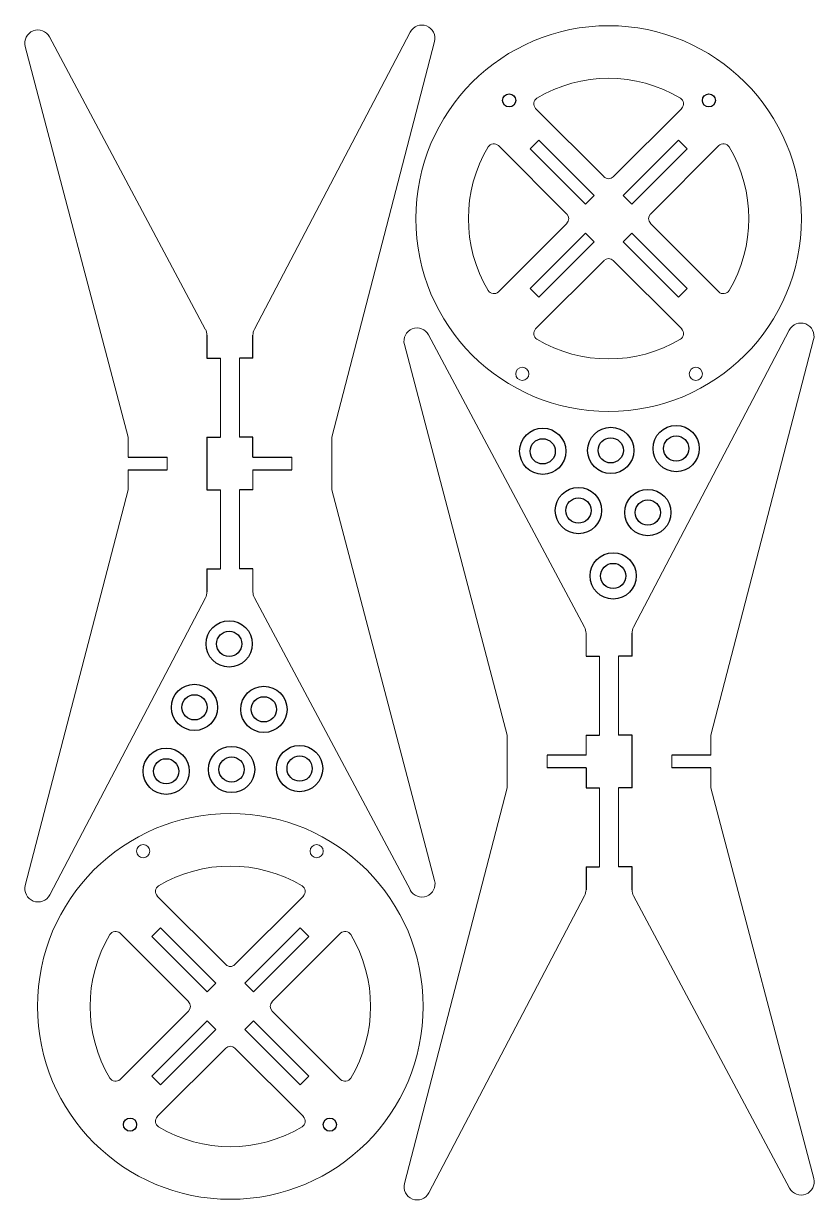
# Model space of a CAD drawing. Header units: inches. Extents: x 0.1 to 7.6, y 0.1 to 11.3.
import ezdxf

# ---------------------------------------------------------------- set-up
doc = ezdxf.new("R2010")
doc.units = ezdxf.units.IN
doc.header["$MEASUREMENT"] = 0
doc.layers.add('Exterior', color=250, linetype='Continuous')
doc.layers.add('Interior', color=1, linetype='Continuous')

# ---------------------------------------------------------------- blocks, each defined once
blk = doc.blocks.new('Quadcopter Battery Tray 4.0')
at = {"layer": 'Exterior', "linetype": 'Continuous', "lineweight": 15}
blk.add_circle((0, -0.343), 1.834, dxfattribs=at)
at = {"layer": 'Interior', "linetype": 'Continuous', "lineweight": 15}
for p, q in [((-0.695, 0.705), (-0.044, 0.055)), ((0.044, 0.055), (0.695, 0.705)), ((-0.398, -0.298), (-1.048, 0.352)), ((1.048, 0.352), (0.398, -0.298)), ((-1.048, -1.037), (-0.398, -0.387)), ((0.398, -0.387), (1.048, -1.037)), ((-0.044, -0.74), (-0.695, -1.391)), ((0.695, -1.391), (0.044, -0.74))]:
    blk.add_line(p, q, dxfattribs=at)
at = {"layer": 'Interior'}
for p, q in [((-0.746, 0.32), (-0.663, 0.403)), ((-0.663, 0.403), (-0.138, -0.122)), ((0.138, -0.122), (0.663, 0.403)), ((0.663, 0.403), (0.746, 0.32)), ((-0.746, 0.32), (-0.221, -0.204)), ((0.221, -0.204), (0.746, 0.32)), ((-0.221, -0.204), (-0.138, -0.122)), ((0.138, -0.122), (0.221, -0.204)), ((-0.746, -1.006), (-0.221, -0.481)), ((-0.221, -0.481), (-0.138, -0.564)), ((0.138, -0.564), (0.221, -0.481)), ((0.221, -0.481), (0.746, -1.006)), ((-0.663, -1.088), (-0.138, -0.564)), ((0.138, -0.564), (0.663, -1.088)), ((-0.746, -1.006), (-0.663, -1.088)), ((0.663, -1.088), (0.746, -1.006))]:
    blk.add_line(p, q, dxfattribs=at)
at = {"layer": 'Interior', "linetype": 'Continuous', "lineweight": 15}
for centre in [(-0.829, 1.133), (0.821, 1.133)]:
    blk.add_circle(centre, 0.0625, dxfattribs=at)
at = {"layer": 'Interior'}
for centre in [(-0.954, -1.467), (0.946, -1.467)]:
    blk.add_circle(centre, 0.0625, dxfattribs=at)
at = {"layer": 'Interior', "linetype": 'Continuous', "lineweight": 15}
for centre, radius, start, end in [((0, -0.343), 1.334, 59.231, 120.769), ((-0.65, 0.75), 0.0625, 120.769, 225), ((0.65, 0.75), 0.0625, 315, 59.231), ((0, -0.343), 1.334, 149.231, 210.769), ((-1.092, 0.308), 0.0625, 45, 149.231), ((1.092, 0.308), 0.0625, 30.769, 135), ((0, -0.343), 1.334, 329.231, 30.769), ((0, 0.099), 0.0625, 225, 315), ((-0.442, -0.343), 0.0625, 315, 45), ((0.442, -0.343), 0.0625, 135, 225), ((0, -0.785), 0.0625, 45, 135), ((-1.092, -0.993), 0.0625, 210.769, 315), ((1.092, -0.993), 0.0625, 225, 329.231), ((-0.65, -1.435), 0.0625, 135, 239.231), ((0.65, -1.435), 0.0625, 300.769, 45), ((0, -0.343), 1.334, 239.231, 300.769)]:
    blk.add_arc(centre, radius, start, end, dxfattribs=at)
blk = doc.blocks.new('Leg1 2.0 solid plywood')
at = {"layer": 'Exterior'}
for p, q in [((-1, 0), (-1, 0.129)), ((-0.25, 0), (-0.25, 0.129)), ((0.25, 0), (0.25, 0.129)), ((1, 0), (1, 0.129)), ((-1.219, 0), (-1, 0)), ((-0.25, 0), (0.25, 0)), ((1, 0), (1.219, 0)), ((-0.059, -0.75), (-0.059, -0.379)), ((0.059, -0.75), (0.059, -0.379))]:
    blk.add_line(p, q, dxfattribs=at)
at = {"layer": 'Exterior', "linetype": 'Continuous', "lineweight": 15}
for p, q in [((-0.25, 0.129), (-1, 0.129)), ((1, 0.129), (0.25, 0.129)), ((-1.278, -0.015), (-4.056, -1.497)), ((4.101, -1.495), (1.277, -0.014)), ((-0.059, -0.379), (0.059, -0.379)), ((-3.965, -1.728), (-0.25, -0.75)), ((-0.25, -0.75), (-0.059, -0.75)), ((0.059, -0.75), (0.25, -0.75)), ((0.25, -0.75), (4.012, -1.727))]:
    blk.add_line(p, q, dxfattribs=at)
for centre, start, end in [((-1.219, -0.125), 90, 118.0725), ((1.219, -0.125), 62.3278, 90), ((-3.997, -1.607), 118.0725, 284.7436), ((4.043, -1.606), 255.4439, 62.3278)]:
    blk.add_arc(centre, 0.125, start, end, dxfattribs=at)
blk = doc.blocks.new('Leg2 2.0 solid plywood')
at = {"layer": 'Exterior'}
for p, q in [((-1, 0), (-1, 0.129)), ((-0.25, 0), (-0.25, 0.129)), ((0.25, 0), (0.25, 0.129)), ((1, 0), (1, 0.129)), ((-0.059, 0), (-0.059, -0.371)), ((0.059, 0), (0.25, 0)), ((0.059, 0), (0.059, -0.371)), ((1, 0), (1.219, 0))]:
    blk.add_line(p, q, dxfattribs=at)
at = {"layer": 'Exterior', "linetype": 'Continuous', "lineweight": 15}
for p, q in [((-0.25, 0.129), (-1, 0.129)), ((0.25, 0.129), (1, 0.129)), ((-1, 0), (-1.219, 0)), ((-0.059, 0), (-0.25, 0)), ((-1.278, -0.015), (-4.056, -1.497)), ((4.101, -1.495), (1.277, -0.014)), ((0.059, -0.371), (-0.059, -0.371)), ((-3.965, -1.728), (-0.25, -0.75)), ((-0.25, -0.75), (0.25, -0.75)), ((0.25, -0.75), (4.012, -1.727))]:
    blk.add_line(p, q, dxfattribs=at)
for centre, start, end in [((1.219, -0.125), 62.3278, 90), ((-1.219, -0.125), 90, 118.0725), ((-3.997, -1.607), 118.0725, 284.7436), ((4.043, -1.606), 255.4439, 62.3278)]:
    blk.add_arc(centre, 0.125, start, end, dxfattribs=at)
blk = doc.blocks.new('spacer')
at = {"layer": 'Exterior'}
blk.add_circle((0, 0), 0.22, dxfattribs=at)
at = {"layer": 'Interior'}
blk.add_circle((0, 0), 0.12, dxfattribs=at)

msp = doc.modelspace()

# ---------------------------------------------------------------- block references
for name, p, rotation in [('Leg2 2.0 solid plywood', (2.289, 7.133), 90), ('Leg1 2.0 solid plywood', (1.851, 7.133), 270), ('Quadcopter Battery Tray 4.0', (5.672, 9.118), 180), ('Leg2 2.0 solid plywood', (5.457, 4.3), 270), ('Leg1 2.0 solid plywood', (5.895, 4.3), 89.99999999999999), ('spacer', (5.045, 7.249), 180), ('spacer', (5.692, 7.258), 180), ('spacer', (6.314, 7.275), 180), ('spacer', (5.385, 6.686), 180), ('spacer', (6.045, 6.667), 180), ('spacer', (5.715, 6.064), 180)]:
    msp.add_blockref(name, p, dxfattribs=dict(rotation=rotation))
for name, p in [('spacer', (2.063, 5.418)), ('spacer', (1.733, 4.815)), ('spacer', (2.393, 4.796)), ('spacer', (1.464, 4.207)), ('spacer', (2.086, 4.224)), ('spacer', (2.733, 4.233)), ('Quadcopter Battery Tray 4.0', (2.074, 2.315))]:
    msp.add_blockref(name, p)

doc.saveas('drawing.dxf')
